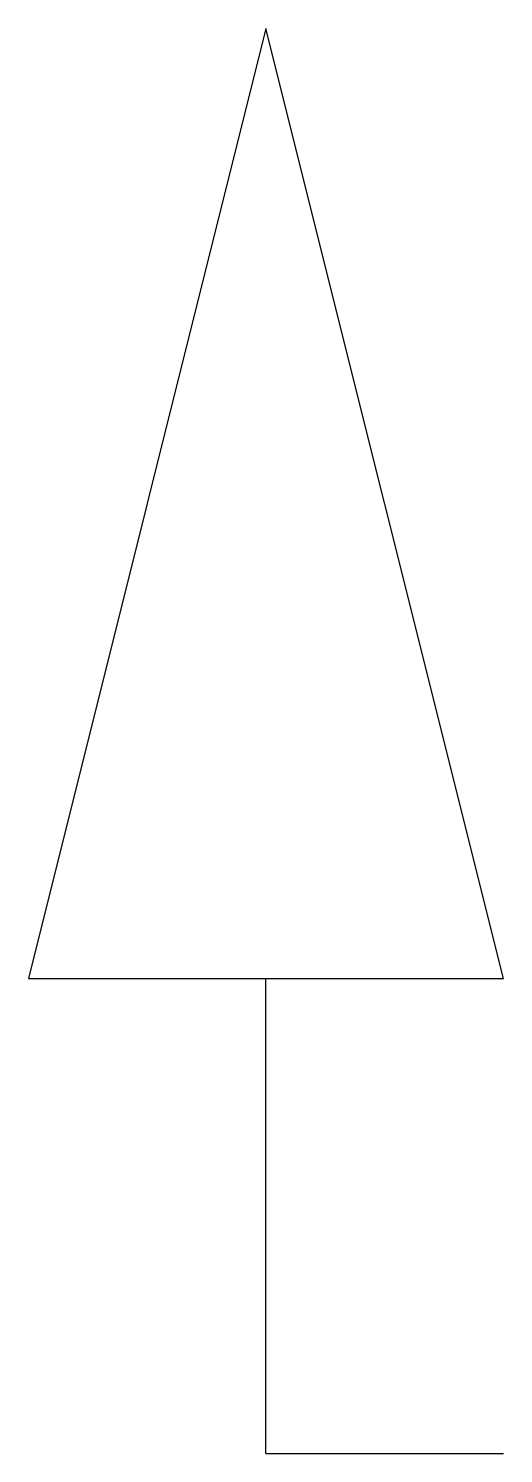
# Model space of a CAD drawing. Header units: metres. Extents: x -36352.95 to -36351.95, y 33682.46 to 33685.46.
import ezdxf

# ---------------------------------------------------------------- set-up
doc = ezdxf.new("R2010")
doc.units = ezdxf.units.M

# ---------------------------------------------------------------- blocks, each defined once
blk = doc.blocks.new('431030')
for p, q in [((0, 3), (-0.5, 1)), ((0.5, 1), (0, 3)), ((-0.5, 1), (0, 1)), ((0, 0), (0, 1)), ((0, 1), (0.5, 1)), ((0, 0), (0.5, 0))]:
    blk.add_line(p, q)

msp = doc.modelspace()

# ---------------------------------------------------------------- block references
msp.add_blockref('431030', (-36352.4483, 33682.4574))

doc.saveas('drawing.dxf')
